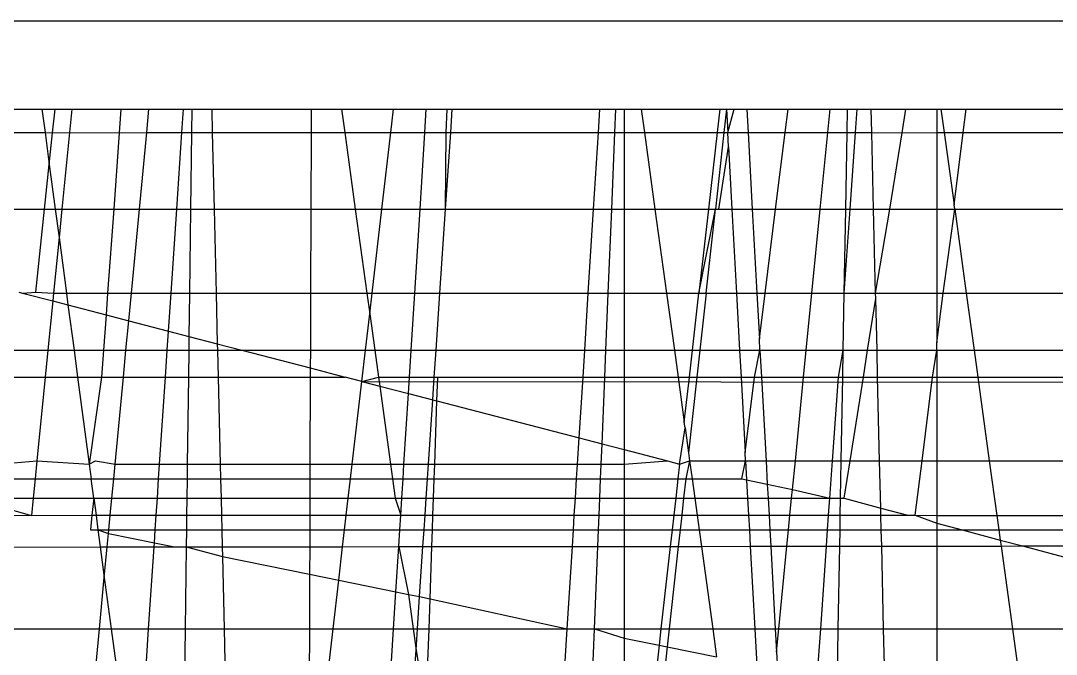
# Model space of a CAD drawing. Extents: x -24961 to 905641, y -154323 to 635957.
# Drawn here: x 396115.23 to 396122.95, y -143404.93 to -143400.2 of the extents above; entities that cross this region are included whole.
import ezdxf

# ---------------------------------------------------------------- set-up
doc = ezdxf.new("R2010")
doc.units = 0
doc.header["$LTSCALE"] = 1000
doc.header["$MEASUREMENT"] = 0

msp = doc.modelspace()

# ---------------------------------------------------------------- linework, layer by layer
for p, q in [((396105.1513, -143400.1998), (396129.5045, -143400.1998)), ((396115.1678, -143400.8593), (396115.3839, -143400.8593)), ((396115.3839, -143400.8593), (396115.4821, -143400.8593)), ((396115.3839, -143400.8593), (396115.4071, -143401.0332)), ((396115.4635, -143401.0371), (396115.4821, -143400.8593)), ((396115.4821, -143400.8593), (396115.6067, -143400.8593)), ((396115.6067, -143400.8593), (396115.5894, -143401.0332)), ((396115.6067, -143400.8593), (396115.9729, -143400.8593)), ((396115.9729, -143400.8593), (396115.9601, -143401.037)), ((396115.9729, -143400.8593), (396116.1826, -143400.8593)), ((396116.166, -143401.0332), (396116.1826, -143400.8593)), ((396116.1826, -143400.8593), (396116.4393, -143400.8593)), ((396116.4276, -143401.0332), (396116.4393, -143400.8593)), ((396116.4393, -143400.8593), (396116.5023, -143400.8593)), ((396116.5023, -143400.8593), (396116.5001, -143401.0332)), ((396116.5023, -143400.8593), (396116.6508, -143400.8593)), ((396116.6508, -143400.8593), (396117.3923, -143400.8593)), ((396116.6508, -143400.8593), (396116.6549, -143401.0332)), ((396117.3923, -143400.8593), (396117.3917, -143401.0332)), ((396117.3923, -143400.8593), (396117.619, -143400.8593)), ((396117.619, -143400.8593), (396118.0067, -143400.8593)), ((396117.619, -143400.8593), (396117.6429, -143401.0332)), ((396117.9865, -143401.0332), (396118.0067, -143400.8593)), ((396118.0067, -143400.8593), (396118.2511, -143400.8593)), ((396118.2401, -143401.0332), (396118.2511, -143400.8593)), ((396118.2511, -143400.8593), (396118.4057, -143400.8593)), ((396118.3996, -143401.0332), (396118.4057, -143400.8593)), ((396118.4057, -143400.8593), (396118.4447, -143400.8593)), ((396118.4331, -143401.0332), (396118.4447, -143400.8593)), ((396118.4447, -143400.8593), (396119.5459, -143400.8593)), ((396119.535, -143401.0332), (396119.5459, -143400.8593)), ((396119.5459, -143400.8593), (396119.6646, -143400.8593)), ((396119.6575, -143401.0332), (396119.6646, -143400.8593)), ((396119.6646, -143400.8593), (396119.7256, -143400.8593)), ((396119.7256, -143400.8593), (396119.8541, -143400.8593)), ((396119.7256, -143400.8593), (396119.7256, -143401.0332)), ((396119.8541, -143400.8593), (396120.4393, -143400.8593)), ((396119.8541, -143400.8593), (396119.878, -143401.0332)), ((396120.4393, -143400.8593), (396120.4197, -143401.0332)), ((396120.4393, -143400.8593), (396120.4893, -143400.8593)), ((396120.4893, -143400.8593), (396120.4702, -143401.0332)), ((396120.4893, -143400.8593), (396120.5481, -143400.8593)), ((396120.4893, -143400.8593), (396120.4988, -143401.0332)), ((396120.4988, -143401.0332), (396120.5481, -143400.8593)), ((396120.5481, -143400.8593), (396120.6417, -143400.8593)), ((396120.6417, -143400.8593), (396120.9493, -143400.8593)), ((396120.6417, -143400.8593), (396120.6512, -143401.0332)), ((396120.9275, -143401.0332), (396120.9493, -143400.8593)), ((396120.9493, -143400.8593), (396121.2635, -143400.8593)), ((396121.2462, -143401.0332), (396121.2635, -143400.8593)), ((396121.2635, -143400.8593), (396121.3925, -143400.8593)), ((396121.3894, -143401.0332), (396121.3925, -143400.8593)), ((396121.3925, -143400.8593), (396121.4645, -143400.8593)), ((396121.4523, -143401.0332), (396121.4645, -143400.8593)), ((396121.4645, -143400.8593), (396121.57, -143400.8593)), ((396121.57, -143400.8593), (396121.8278, -143400.8593)), ((396121.5741, -143401.0332), (396121.57, -143400.8593)), ((396121.7998, -143401.0357), (396121.8278, -143400.8593)), ((396121.8278, -143400.8593), (396122.0589, -143400.8593)), ((396122.0589, -143400.8593), (396122.0892, -143400.8593)), ((396122.0589, -143400.8593), (396122.0589, -143401.0332)), ((396122.0892, -143400.8593), (396122.2768, -143400.8593)), ((396122.0892, -143400.8593), (396122.1131, -143401.0332)), ((396122.255, -143401.0332), (396122.2768, -143400.8593)), ((396122.2768, -143400.8593), (396123.382, -143400.8593)), ((396115.1568, -143401.0332), (396115.4071, -143401.0332)), ((396115.4071, -143401.0332), (396115.4389, -143401.2717)), ((396115.4071, -143401.0332), (396115.4635, -143401.0371)), ((396115.4389, -143401.2717), (396115.4635, -143401.0371)), ((396115.4635, -143401.0371), (396115.5894, -143401.0332)), ((396115.5894, -143401.0332), (396115.5326, -143401.6058)), ((396115.5894, -143401.0332), (396115.9601, -143401.037)), ((396115.9601, -143401.037), (396115.9193, -143401.6058)), ((396115.9601, -143401.037), (396116.166, -143401.0332)), ((396116.1114, -143401.6058), (396116.166, -143401.0332)), ((396116.166, -143401.0332), (396116.4276, -143401.0332)), ((396116.3893, -143401.6058), (396116.4276, -143401.0332)), ((396116.4276, -143401.0332), (396116.5001, -143401.0332)), ((396116.5001, -143401.0332), (396116.4928, -143401.6058)), ((396116.5001, -143401.0332), (396116.6549, -143401.0332)), ((396116.6549, -143401.0332), (396116.6685, -143401.6058)), ((396116.6549, -143401.0332), (396117.3917, -143401.0332)), ((396117.3917, -143401.0332), (396117.3898, -143401.6058)), ((396117.3917, -143401.0332), (396117.6429, -143401.0332)), ((396117.6429, -143401.0332), (396117.7217, -143401.6058)), ((396117.6429, -143401.0332), (396117.9865, -143401.0332)), ((396117.9199, -143401.6058), (396117.9865, -143401.0332)), ((396117.9865, -143401.0332), (396118.2401, -143401.0332)), ((396118.2041, -143401.6058), (396118.2401, -143401.0332)), ((396118.2401, -143401.0332), (396118.3996, -143401.0332)), ((396118.3948, -143401.6058), (396118.4331, -143401.0332)), ((396118.3948, -143401.6058), (396118.3996, -143401.0332)), ((396118.3996, -143401.0332), (396118.4331, -143401.0332)), ((396118.4331, -143401.0332), (396119.535, -143401.0332)), ((396119.4989, -143401.6058), (396119.535, -143401.0332)), ((396119.535, -143401.0332), (396119.6575, -143401.0332)), ((396119.634, -143401.6058), (396119.6575, -143401.0332)), ((396119.6575, -143401.0332), (396119.7256, -143401.0332)), ((396119.7256, -143401.0332), (396119.7256, -143401.6058)), ((396119.7256, -143401.0332), (396119.878, -143401.0332)), ((396119.878, -143401.0332), (396120.4197, -143401.0332)), ((396119.878, -143401.0332), (396119.9568, -143401.6058)), ((396120.4197, -143401.0332), (396120.355, -143401.6058)), ((396120.4702, -143401.0332), (396120.4072, -143401.6058)), ((396120.4197, -143401.0332), (396120.4702, -143401.0332)), ((396120.4702, -143401.0332), (396120.4988, -143401.0332)), ((396120.5047, -143401.141), (396120.4988, -143401.0332)), ((396120.4988, -143401.0332), (396120.6512, -143401.0332)), ((396120.6512, -143401.0332), (396120.6825, -143401.6058)), ((396120.6512, -143401.0332), (396120.9275, -143401.0332)), ((396120.856, -143401.6058), (396120.9275, -143401.0332)), ((396120.9275, -143401.0332), (396121.2462, -143401.0332)), ((396121.1896, -143401.6058), (396121.2462, -143401.0332)), ((396121.2462, -143401.0332), (396121.3894, -143401.0332)), ((396121.3793, -143401.6058), (396121.3894, -143401.0332)), ((396121.3894, -143401.0332), (396121.4523, -143401.0332)), ((396121.4121, -143401.6058), (396121.4523, -143401.0332)), ((396121.4523, -143401.0332), (396121.5741, -143401.0332)), ((396121.5877, -143401.6058), (396121.5741, -143401.0332)), ((396121.5741, -143401.0332), (396121.7998, -143401.0357)), ((396121.7094, -143401.6058), (396121.7998, -143401.0357)), ((396121.7998, -143401.0357), (396122.0589, -143401.0332)), ((396122.0589, -143401.0332), (396122.0589, -143401.6058)), ((396122.0589, -143401.0332), (396122.1131, -143401.0332)), ((396122.1131, -143401.0332), (396122.255, -143401.0332)), ((396122.1131, -143401.0332), (396122.1875, -143401.5739)), ((396122.1875, -143401.5739), (396122.255, -143401.0332)), ((396122.255, -143401.0332), (396123.3676, -143401.0353)), ((396120.4329, -143401.6058), (396120.5047, -143401.141)), ((396120.5047, -143401.141), (396120.53, -143401.6058)), ((396115.4038, -143401.6058), (396115.4389, -143401.2717)), ((396115.4389, -143401.2717), (396115.4834, -143401.6058)), ((396115.1206, -143401.6058), (396115.4038, -143401.6058)), ((396115.3389, -143402.2249), (396115.4038, -143401.6058)), ((396115.4038, -143401.6058), (396115.4834, -143401.6058)), ((396115.4834, -143401.6058), (396115.5116, -143401.8176)), ((396115.4834, -143401.6058), (396115.5326, -143401.6058)), ((396115.5326, -143401.6058), (396115.5116, -143401.8176)), ((396115.5326, -143401.6058), (396115.9193, -143401.6058)), ((396115.9193, -143401.6058), (396115.8743, -143402.2322)), ((396115.9193, -143401.6058), (396116.1114, -143401.6058)), ((396116.0517, -143402.2322), (396116.1114, -143401.6058)), ((396116.1114, -143401.6058), (396116.3893, -143401.6058)), ((396116.3474, -143402.2322), (396116.3893, -143401.6058)), ((396116.3893, -143401.6058), (396116.4928, -143401.6058)), ((396116.4928, -143401.6058), (396116.4848, -143402.2322)), ((396116.4928, -143401.6058), (396116.6685, -143401.6058)), ((396116.6685, -143401.6058), (396116.6834, -143402.2322)), ((396116.6685, -143401.6058), (396117.3898, -143401.6058)), ((396117.3898, -143401.6058), (396117.3877, -143402.2322)), ((396117.3898, -143401.6058), (396117.7217, -143401.6058)), ((396117.7217, -143401.6058), (396117.8079, -143402.2322)), ((396117.7217, -143401.6058), (396117.9199, -143401.6058)), ((396117.8471, -143402.2322), (396117.9199, -143401.6058)), ((396117.9199, -143401.6058), (396118.2041, -143401.6058)), ((396118.1646, -143402.2322), (396118.2041, -143401.6058)), ((396118.2041, -143401.6058), (396118.3948, -143401.6058)), ((396118.3529, -143402.2322), (396118.3948, -143401.6058)), ((396118.3948, -143401.6058), (396119.4989, -143401.6058)), ((396119.4594, -143402.2322), (396119.4989, -143401.6058)), ((396119.4989, -143401.6058), (396119.634, -143401.6058)), ((396119.6083, -143402.2322), (396119.634, -143401.6058)), ((396119.634, -143401.6058), (396119.7256, -143401.6058)), ((396119.7256, -143401.6058), (396119.7256, -143402.2322)), ((396119.7256, -143401.6058), (396119.9568, -143401.6058)), ((396119.9568, -143401.6058), (396120.043, -143402.2322)), ((396119.9568, -143401.6058), (396120.355, -143401.6058)), ((396120.2842, -143402.2322), (396120.4072, -143401.6058)), ((396120.355, -143401.6058), (396120.2842, -143402.2322)), ((396120.3383, -143402.2322), (396120.4072, -143401.6058)), ((396120.355, -143401.6058), (396120.4072, -143401.6058)), ((396120.4072, -143401.6058), (396120.4329, -143401.6058)), ((396120.4329, -143401.6058), (396120.53, -143401.6058)), ((396120.53, -143401.6058), (396120.5642, -143402.2322)), ((396120.53, -143401.6058), (396120.6825, -143401.6058)), ((396120.6825, -143401.6058), (396120.7167, -143402.2322)), ((396120.6825, -143401.6058), (396120.856, -143401.6058)), ((396120.7777, -143402.2322), (396120.856, -143401.6058)), ((396120.856, -143401.6058), (396121.1896, -143401.6058)), ((396121.1275, -143402.2322), (396121.1896, -143401.6058)), ((396121.1896, -143401.6058), (396121.3793, -143401.6058)), ((396121.3682, -143402.2327), (396121.4121, -143401.6058)), ((396121.3682, -143402.2327), (396121.3793, -143401.6058)), ((396121.3793, -143401.6058), (396121.4121, -143401.6058)), ((396121.4121, -143401.6058), (396121.5877, -143401.6058)), ((396121.6026, -143402.2322), (396121.5877, -143401.6058)), ((396121.5877, -143401.6058), (396121.7094, -143401.6058)), ((396121.6026, -143402.2322), (396121.7094, -143401.6058)), ((396121.7094, -143401.6058), (396122.0589, -143401.6058)), ((396122.0589, -143401.6058), (396122.0589, -143402.2322)), ((396122.0589, -143401.6058), (396122.1919, -143401.6058)), ((396122.1052, -143402.2322), (396122.1919, -143401.6058)), ((396122.1919, -143401.6058), (396122.1875, -143401.5739)), ((396122.1919, -143401.6058), (396122.278, -143402.2322)), ((396122.1919, -143401.6058), (396123.3208, -143401.6058)), ((396115.5116, -143401.8176), (396115.4705, -143402.2322)), ((396115.5116, -143401.8176), (396115.5669, -143402.2322)), ((396115.2119, -143402.2249), (396115.2399, -143402.2322)), ((396115.2399, -143402.2322), (396115.3389, -143402.2249)), ((396115.2399, -143402.2322), (396115.4647, -143402.2907)), ((396115.3389, -143402.2249), (396115.4705, -143402.2322)), ((396115.4705, -143402.2322), (396115.4647, -143402.2907)), ((396115.4705, -143402.2322), (396115.5669, -143402.2322)), ((396115.5669, -143402.2322), (396115.5786, -143402.3204)), ((396115.5669, -143402.2322), (396115.8743, -143402.2322)), ((396115.8743, -143402.2322), (396115.8626, -143402.3944)), ((396115.8743, -143402.2322), (396116.0517, -143402.2322)), ((396116.0321, -143402.4385), (396116.0517, -143402.2322)), ((396116.0517, -143402.2322), (396116.3474, -143402.2322)), ((396116.3285, -143402.5157), (396116.3474, -143402.2322)), ((396116.3474, -143402.2322), (396116.4848, -143402.2322)), ((396116.4848, -143402.2322), (396116.4807, -143402.5553)), ((396116.4848, -143402.2322), (396116.6834, -143402.2322)), ((396116.6834, -143402.2322), (396116.6924, -143402.6104)), ((396116.6834, -143402.2322), (396117.3877, -143402.2322)), ((396117.3877, -143402.2322), (396117.3862, -143402.6577)), ((396117.3877, -143402.2322), (396117.8079, -143402.2322)), ((396117.8079, -143402.2322), (396117.8291, -143402.3867)), ((396117.8079, -143402.2322), (396117.8471, -143402.2322)), ((396117.8291, -143402.3867), (396117.8471, -143402.2322)), ((396117.8471, -143402.2322), (396118.1646, -143402.2322)), ((396118.1378, -143402.6577), (396118.1646, -143402.2322)), ((396118.1646, -143402.2322), (396118.3529, -143402.2322)), ((396118.3244, -143402.6577), (396118.3529, -143402.2322)), ((396118.3529, -143402.2322), (396119.4594, -143402.2322)), ((396119.4327, -143402.6577), (396119.4594, -143402.2322)), ((396119.4594, -143402.2322), (396119.6083, -143402.2322)), ((396119.5908, -143402.6577), (396119.6083, -143402.2322)), ((396119.6083, -143402.2322), (396119.7256, -143402.2322)), ((396119.7256, -143402.2322), (396119.7256, -143402.6577)), ((396119.7256, -143402.2322), (396120.043, -143402.2322)), ((396120.043, -143402.2322), (396120.1015, -143402.6577)), ((396120.043, -143402.2322), (396120.2842, -143402.2322)), ((396120.2361, -143402.6577), (396120.2842, -143402.2322)), ((396120.2842, -143402.2322), (396120.3383, -143402.2322)), ((396120.3383, -143402.2322), (396120.2915, -143402.6577)), ((396120.3383, -143402.2322), (396120.5642, -143402.2322)), ((396120.5642, -143402.2322), (396120.5874, -143402.6577)), ((396120.5642, -143402.2322), (396120.7167, -143402.2322)), ((396120.7167, -143402.2322), (396120.7352, -143402.5724)), ((396120.7167, -143402.2322), (396120.7777, -143402.2322)), ((396120.7352, -143402.5724), (396120.7777, -143402.2322)), ((396120.7777, -143402.2322), (396121.1275, -143402.2322)), ((396121.0854, -143402.6577), (396121.1275, -143402.2322)), ((396121.1275, -143402.2322), (396121.3682, -143402.2327)), ((396121.3607, -143402.6577), (396121.3682, -143402.2327)), ((396121.3682, -143402.2327), (396121.6026, -143402.2322)), ((396121.6036, -143402.2737), (396121.6026, -143402.2322)), ((396121.6026, -143402.2322), (396122.0589, -143402.2322)), ((396122.0589, -143402.6034), (396122.1052, -143402.2322)), ((396122.0589, -143402.2322), (396122.0589, -143402.6034)), ((396122.0589, -143402.2322), (396122.1052, -143402.2322)), ((396122.1052, -143402.2322), (396122.278, -143402.2322)), ((396122.278, -143402.2322), (396122.3366, -143402.6577)), ((396122.278, -143402.2322), (396123.2694, -143402.2322)), ((396115.4647, -143402.2907), (396115.4283, -143402.6577)), ((396115.4647, -143402.2907), (396115.5786, -143402.3204)), ((396115.5786, -143402.3204), (396115.6236, -143402.6577)), ((396115.5786, -143402.3204), (396115.8626, -143402.3944)), ((396121.5427, -143402.6577), (396121.6036, -143402.2737)), ((396121.6127, -143402.6577), (396121.6036, -143402.2737)), ((396115.8626, -143402.3944), (396115.8437, -143402.6577)), ((396115.8626, -143402.3944), (396116.0321, -143402.4385)), ((396117.7976, -143402.6577), (396117.8291, -143402.3867)), ((396117.8291, -143402.3867), (396117.8664, -143402.6577)), ((396116.0112, -143402.6577), (396116.0321, -143402.4385)), ((396116.0321, -143402.4385), (396116.3285, -143402.5157)), ((396116.3189, -143402.6577), (396116.3285, -143402.5157)), ((396116.3285, -143402.5157), (396116.4807, -143402.5553)), ((396116.4807, -143402.5553), (396116.4794, -143402.6577)), ((396116.4807, -143402.5553), (396116.6924, -143402.6104)), ((396116.6924, -143402.6104), (396116.6935, -143402.6577)), ((396116.6924, -143402.6104), (396116.874, -143402.6577)), ((396120.7399, -143402.6577), (396120.7352, -143402.5724)), ((396122.0589, -143402.6577), (396122.0589, -143402.6034)), ((396115.0542, -143402.6577), (396115.4283, -143402.6577)), ((396115.4283, -143402.6577), (396115.4083, -143402.8586)), ((396115.4283, -143402.6577), (396115.6236, -143402.6577)), ((396115.6236, -143402.6577), (396115.6503, -143402.8586)), ((396115.6236, -143402.6577), (396115.8437, -143402.6577)), ((396115.8437, -143402.6577), (396115.8293, -143402.8586)), ((396115.8437, -143402.6577), (396116.0112, -143402.6577)), ((396115.992, -143402.8586), (396116.0112, -143402.6577)), ((396116.0112, -143402.6577), (396116.3189, -143402.6577)), ((396116.3055, -143402.8586), (396116.3189, -143402.6577)), ((396116.3189, -143402.6577), (396116.4794, -143402.6577)), ((396116.4794, -143402.6577), (396116.4768, -143402.8586)), ((396116.4794, -143402.6577), (396116.6935, -143402.6577)), ((396116.6935, -143402.6577), (396116.6983, -143402.8586)), ((396116.6935, -143402.6577), (396116.874, -143402.6577)), ((396116.874, -143402.6577), (396117.3862, -143402.6577)), ((396116.874, -143402.6577), (396117.3858, -143402.791)), ((396117.3862, -143402.6577), (396117.3858, -143402.791)), ((396117.3862, -143402.6577), (396117.7976, -143402.6577)), ((396117.7705, -143402.8912), (396117.7976, -143402.6577)), ((396117.7976, -143402.6577), (396117.8664, -143402.6577)), ((396117.8664, -143402.6577), (396117.894, -143402.8586)), ((396117.8664, -143402.6577), (396118.1378, -143402.6577)), ((396118.1252, -143402.8586), (396118.1378, -143402.6577)), ((396118.1378, -143402.6577), (396118.3244, -143402.6577)), ((396118.3109, -143402.8586), (396118.3244, -143402.6577)), ((396118.3244, -143402.6577), (396119.4327, -143402.6577)), ((396119.42, -143402.8586), (396119.4327, -143402.6577)), ((396119.4327, -143402.6577), (396119.5908, -143402.6577)), ((396119.5826, -143402.8586), (396119.5908, -143402.6577)), ((396119.5908, -143402.6577), (396119.7256, -143402.6577)), ((396119.7256, -143402.6577), (396120.1015, -143402.6577)), ((396119.7256, -143402.6577), (396119.7256, -143402.8586)), ((396120.1015, -143402.6577), (396120.2361, -143402.6577)), ((396120.1015, -143402.6577), (396120.1291, -143402.8586)), ((396120.2134, -143402.8586), (396120.2361, -143402.6577)), ((396120.2361, -143402.6577), (396120.2915, -143402.6577)), ((396120.2915, -143402.6577), (396120.2694, -143402.8586)), ((396120.2915, -143402.6577), (396120.5874, -143402.6577)), ((396120.5874, -143402.6577), (396120.7399, -143402.6577)), ((396120.5874, -143402.6577), (396120.5984, -143402.8586)), ((396120.6995, -143402.8586), (396120.7399, -143402.6577)), ((396120.7399, -143402.6577), (396120.7509, -143402.8586)), ((396120.7399, -143402.6577), (396121.0854, -143402.6577)), ((396121.0655, -143402.8586), (396121.0854, -143402.6577)), ((396121.0854, -143402.6577), (396121.3607, -143402.6577)), ((396121.3243, -143402.8586), (396121.3607, -143402.6577)), ((396121.3571, -143402.8586), (396121.3607, -143402.6577)), ((396121.3607, -143402.6577), (396121.5427, -143402.6577)), ((396121.5109, -143402.8586), (396121.5427, -143402.6577)), ((396121.5427, -143402.6577), (396121.6127, -143402.6577)), ((396121.6175, -143402.8586), (396121.6127, -143402.6577)), ((396121.6127, -143402.6577), (396122.0589, -143402.6577)), ((396122.027, -143402.8586), (396122.0589, -143402.6577)), ((396122.0589, -143402.6577), (396122.0589, -143402.8586)), ((396122.0589, -143402.6577), (396122.3366, -143402.6577)), ((396122.3366, -143402.6577), (396122.3642, -143402.8586)), ((396122.3366, -143402.6577), (396123.2345, -143402.6577)), ((396115.0416, -143402.8586), (396115.4083, -143402.8586)), ((396115.4083, -143402.8586), (396115.3462, -143403.485)), ((396115.4083, -143402.8586), (396115.6503, -143402.8586)), ((396115.6503, -143402.8586), (396115.7369, -143403.508)), ((396115.6503, -143402.8586), (396115.8293, -143402.8586)), ((396115.8293, -143402.8586), (396115.7369, -143403.508)), ((396115.8293, -143402.8586), (396115.992, -143402.8586)), ((396115.9301, -143403.508), (396115.992, -143402.8586)), ((396115.992, -143402.8586), (396116.3055, -143402.8586)), ((396116.2621, -143403.508), (396116.3055, -143402.8586)), ((396116.3055, -143402.8586), (396116.4768, -143402.8586)), ((396116.4768, -143402.8586), (396116.4686, -143403.508)), ((396116.4768, -143402.8586), (396116.6983, -143402.8586)), ((396116.6983, -143402.8586), (396116.7137, -143403.508)), ((396116.6983, -143402.8586), (396117.3856, -143402.8586)), ((396117.3856, -143402.8586), (396117.3834, -143403.508)), ((396117.3858, -143402.791), (396117.3856, -143402.8586)), ((396117.3856, -143402.8586), (396117.6455, -143402.8586)), ((396117.3858, -143402.791), (396117.6455, -143402.8586)), ((396117.7705, -143402.8912), (396117.6455, -143402.8586)), ((396117.7705, -143402.8912), (396117.894, -143402.8586)), ((396117.894, -143402.8586), (396117.9033, -143402.9257)), ((396117.894, -143402.8586), (396118.1252, -143402.8586)), ((396118.1174, -143402.9815), (396118.1252, -143402.8586)), ((396118.1252, -143402.8586), (396118.3109, -143402.8586)), ((396118.2996, -143403.0289), (396118.3109, -143402.8586)), ((396118.3109, -143402.8586), (396118.3363, -143402.8586)), ((396118.3302, -143403.0369), (396118.3363, -143402.8586)), ((396118.3363, -143402.8586), (396119.42, -143402.8586)), ((396119.3914, -143403.3132), (396119.42, -143402.8586)), ((396119.42, -143402.8586), (396119.5826, -143402.8586)), ((396119.5621, -143403.3577), (396119.5826, -143402.8586)), ((396119.5826, -143402.8586), (396119.7256, -143402.8586)), ((396119.7256, -143402.8586), (396119.7256, -143403.4002)), ((396119.7256, -143402.8586), (396120.1291, -143402.8586)), ((396120.1291, -143402.8586), (396120.1754, -143403.1949)), ((396120.1291, -143402.8586), (396120.2134, -143402.8586)), ((396120.1754, -143403.1949), (396120.2134, -143402.8586)), ((396120.2694, -143402.8586), (396120.2071, -143403.4251)), ((396120.2134, -143402.8586), (396120.2694, -143402.8586)), ((396120.2694, -143402.8586), (396120.5984, -143402.8586)), ((396120.5984, -143402.8586), (396120.6291, -143403.4216)), ((396120.5984, -143402.8586), (396120.6995, -143402.8586)), ((396120.6291, -143403.4216), (396120.6995, -143402.8586)), ((396120.6995, -143402.8586), (396120.7509, -143402.8586)), ((396120.7509, -143402.8586), (396120.7851, -143403.485)), ((396120.7509, -143402.8586), (396121.0655, -143402.8586)), ((396121.0035, -143403.485), (396121.0655, -143402.8586)), ((396121.0655, -143402.8586), (396121.3243, -143402.8586)), ((396121.2804, -143403.485), (396121.3243, -143402.8586)), ((396121.3243, -143402.8586), (396121.3571, -143402.8586)), ((396121.3461, -143403.485), (396121.3571, -143402.8586)), ((396121.3571, -143402.8586), (396121.5109, -143402.8586)), ((396121.4116, -143403.485), (396121.5109, -143402.8586)), ((396121.5109, -143402.8586), (396121.6175, -143402.8586)), ((396121.6324, -143403.485), (396121.6175, -143402.8586)), ((396121.6175, -143402.8586), (396122.027, -143402.8586)), ((396121.9487, -143403.485), (396122.027, -143402.8586)), ((396122.027, -143402.8586), (396122.0589, -143402.8586)), ((396122.0589, -143402.8586), (396122.0589, -143403.485)), ((396122.0589, -143402.8586), (396122.3642, -143402.8586)), ((396122.3642, -143402.8586), (396122.4504, -143403.485)), ((396122.3642, -143402.8586), (396123.2181, -143402.8586)), ((396117.6988, -143403.508), (396117.7705, -143402.8912)), ((396117.7705, -143402.8912), (396130.0907, -143402.9066)), ((396117.7705, -143402.8912), (396117.9033, -143402.9257)), ((396117.9033, -143402.9257), (396118.1174, -143402.9815)), ((396117.9033, -143402.9257), (396117.9834, -143403.508)), ((396118.0843, -143403.508), (396118.1174, -143402.9815)), ((396118.1174, -143402.9815), (396118.2996, -143403.0289)), ((396118.2675, -143403.508), (396118.2996, -143403.0289)), ((396118.2996, -143403.0289), (396118.3302, -143403.0369)), ((396118.3138, -143403.508), (396118.3302, -143403.0369)), ((396118.3302, -143403.0369), (396119.3914, -143403.3132)), ((396120.1393, -143403.508), (396120.1812, -143403.237)), ((396120.1812, -143403.237), (396120.1754, -143403.1949)), ((396120.1812, -143403.237), (396120.2071, -143403.4251)), ((396119.3791, -143403.508), (396119.3914, -143403.3132)), ((396119.3914, -143403.3132), (396119.5621, -143403.3577)), ((396119.556, -143403.508), (396119.5621, -143403.3577)), ((396119.5621, -143403.3577), (396119.7256, -143403.4002)), ((396119.7256, -143403.4002), (396120.051, -143403.485)), ((396119.7256, -143403.4002), (396119.7256, -143403.508)), ((396115.059, -143403.508), (396115.3462, -143403.485)), ((396115.3462, -143403.485), (396115.333, -143403.6176)), ((396115.3462, -143403.485), (396115.7369, -143403.508)), ((396115.7369, -143403.508), (396115.7843, -143403.485)), ((396115.7843, -143403.485), (396115.9301, -143403.508)), ((396119.7256, -143403.508), (396120.051, -143403.485)), ((396120.051, -143403.485), (396120.1393, -143403.508)), ((396120.1393, -143403.508), (396120.2153, -143403.485)), ((396120.2153, -143403.485), (396120.1859, -143403.6176)), ((396120.2071, -143403.4251), (396120.2153, -143403.485)), ((396120.2153, -143403.485), (396120.2335, -143403.6176)), ((396120.2153, -143403.485), (396120.6326, -143403.485)), ((396120.6047, -143403.6176), (396120.6326, -143403.485)), ((396120.6326, -143403.485), (396120.6291, -143403.4216)), ((396120.6326, -143403.485), (396120.6402, -143403.6251)), ((396120.6326, -143403.485), (396120.7851, -143403.485)), ((396120.7851, -143403.485), (396120.7945, -143403.6576)), ((396120.7851, -143403.485), (396121.0035, -143403.485)), ((396120.9825, -143403.6972), (396121.0035, -143403.485)), ((396121.0035, -143403.485), (396121.2804, -143403.485)), ((396121.2609, -143403.7634), (396121.2804, -143403.485)), ((396121.2804, -143403.485), (396121.3461, -143403.485)), ((396121.3411, -143403.7634), (396121.3461, -143403.485)), ((396121.3461, -143403.485), (396121.4116, -143403.485)), ((396121.3674, -143403.7634), (396121.4116, -143403.485)), ((396121.4116, -143403.485), (396121.6324, -143403.485)), ((396121.6407, -143403.836), (396121.6324, -143403.485)), ((396121.6324, -143403.485), (396121.9487, -143403.485)), ((396121.8981, -143403.8902), (396121.9487, -143403.485)), ((396121.9487, -143403.485), (396122.0589, -143403.485)), ((396122.0589, -143403.485), (396122.0589, -143403.8922)), ((396122.0589, -143403.485), (396122.4504, -143403.485)), ((396122.4504, -143403.485), (396122.5064, -143403.8922)), ((396122.4504, -143403.485), (396123.1667, -143403.485)), ((396115.7369, -143403.508), (396115.7515, -143403.6176)), ((396115.9197, -143403.6176), (396115.9301, -143403.508)), ((396115.9301, -143403.508), (396116.2621, -143403.508)), ((396116.2547, -143403.6176), (396116.2621, -143403.508)), ((396116.2621, -143403.508), (396116.4686, -143403.508)), ((396116.4686, -143403.508), (396116.4672, -143403.6176)), ((396116.4686, -143403.508), (396116.7137, -143403.508)), ((396116.7137, -143403.508), (396116.7163, -143403.6176)), ((396116.7137, -143403.508), (396117.3834, -143403.508)), ((396117.3834, -143403.508), (396117.383, -143403.6176)), ((396117.3834, -143403.508), (396117.6988, -143403.508)), ((396117.686, -143403.6176), (396117.6988, -143403.508)), ((396117.6988, -143403.508), (396117.9834, -143403.508)), ((396117.9834, -143403.508), (396117.9984, -143403.6176)), ((396117.9834, -143403.508), (396118.0843, -143403.508)), ((396118.0774, -143403.6176), (396118.0843, -143403.508)), ((396118.0843, -143403.508), (396118.2675, -143403.508)), ((396118.2602, -143403.6176), (396118.2675, -143403.508)), ((396118.2675, -143403.508), (396118.3138, -143403.508)), ((396118.31, -143403.6176), (396118.3138, -143403.508)), ((396118.3138, -143403.508), (396119.3791, -143403.508)), ((396119.3722, -143403.6176), (396119.3791, -143403.508)), ((396119.3791, -143403.508), (396119.556, -143403.508)), ((396119.5515, -143403.6176), (396119.556, -143403.508)), ((396119.556, -143403.508), (396119.7256, -143403.508)), ((396119.7256, -143403.508), (396119.7256, -143403.6176)), ((396120.1393, -143403.508), (396120.1276, -143403.6176)), ((396115.059, -143403.6176), (396115.333, -143403.6176)), ((396115.333, -143403.6176), (396115.3186, -143403.7634)), ((396115.333, -143403.6176), (396115.7515, -143403.6176)), ((396115.7515, -143403.6176), (396115.9197, -143403.6176)), ((396115.7709, -143403.7634), (396115.7515, -143403.6176)), ((396115.9058, -143403.7634), (396115.9197, -143403.6176)), ((396115.9197, -143403.6176), (396116.2547, -143403.6176)), ((396116.245, -143403.7634), (396116.2547, -143403.6176)), ((396116.2547, -143403.6176), (396116.4672, -143403.6176)), ((396116.4672, -143403.6176), (396116.4653, -143403.7634)), ((396116.4672, -143403.6176), (396116.7163, -143403.6176)), ((396116.7163, -143403.6176), (396116.7198, -143403.7634)), ((396116.7163, -143403.6176), (396117.383, -143403.6176)), ((396117.383, -143403.6176), (396117.3825, -143403.7634)), ((396117.383, -143403.6176), (396117.686, -143403.6176)), ((396117.6691, -143403.7634), (396117.686, -143403.6176)), ((396117.686, -143403.6176), (396117.9984, -143403.6176)), ((396117.9984, -143403.6176), (396118.0185, -143403.7634)), ((396117.9984, -143403.6176), (396118.0774, -143403.6176)), ((396118.0682, -143403.7634), (396118.0774, -143403.6176)), ((396118.0774, -143403.6176), (396118.2602, -143403.6176)), ((396118.2504, -143403.7634), (396118.2602, -143403.6176)), ((396118.2602, -143403.6176), (396118.31, -143403.6176)), ((396118.305, -143403.7634), (396118.31, -143403.6176)), ((396118.31, -143403.6176), (396119.3722, -143403.6176)), ((396119.363, -143403.7634), (396119.3722, -143403.6176)), ((396119.3722, -143403.6176), (396119.5515, -143403.6176)), ((396119.5455, -143403.7634), (396119.5515, -143403.6176)), ((396119.5515, -143403.6176), (396119.7256, -143403.6176)), ((396119.7256, -143403.6176), (396119.7256, -143403.7634)), ((396119.7256, -143403.6176), (396120.1276, -143403.6176)), ((396120.1276, -143403.6176), (396120.1112, -143403.7634)), ((396120.1276, -143403.6176), (396120.1859, -143403.6176)), ((396120.1859, -143403.6176), (396120.1698, -143403.7634)), ((396120.1859, -143403.6176), (396120.2335, -143403.6176)), ((396120.2335, -143403.6176), (396120.2536, -143403.7634)), ((396120.2335, -143403.6176), (396120.6047, -143403.6176)), ((396120.6047, -143403.6176), (396120.6402, -143403.6251)), ((396120.6402, -143403.6251), (396120.7945, -143403.6576)), ((396120.6402, -143403.6251), (396120.6478, -143403.7634)), ((396120.7945, -143403.6576), (396120.9825, -143403.6972)), ((396120.7945, -143403.6576), (396120.8002, -143403.7634)), ((396120.976, -143403.7634), (396120.9825, -143403.6972)), ((396120.9825, -143403.6972), (396121.2609, -143403.7634)), ((396115.059, -143403.7634), (396115.3186, -143403.7634)), ((396115.3186, -143403.7634), (396115.3058, -143403.8922)), ((396115.3186, -143403.7634), (396115.7709, -143403.7634)), ((396115.7709, -143403.7634), (396115.7552, -143403.8902)), ((396115.7709, -143403.7634), (396115.7878, -143403.8902)), ((396115.7709, -143403.7634), (396115.9058, -143403.7634)), ((396115.8937, -143403.8902), (396115.9058, -143403.7634)), ((396115.9058, -143403.7634), (396116.245, -143403.7634)), ((396116.2365, -143403.8902), (396116.245, -143403.7634)), ((396116.245, -143403.7634), (396116.4653, -143403.7634)), ((396116.4653, -143403.7634), (396116.4637, -143403.8902)), ((396116.4653, -143403.7634), (396116.7198, -143403.7634)), ((396116.7198, -143403.7634), (396116.7228, -143403.8902)), ((396116.7198, -143403.7634), (396117.3825, -143403.7634)), ((396117.3825, -143403.7634), (396117.3821, -143403.8902)), ((396117.3825, -143403.7634), (396117.6691, -143403.7634)), ((396117.6543, -143403.8902), (396117.6691, -143403.7634)), ((396117.6691, -143403.7634), (396118.0185, -143403.7634)), ((396118.0185, -143403.7634), (396118.0602, -143403.8902)), ((396118.0185, -143403.7634), (396118.0682, -143403.7634)), ((396118.0602, -143403.8902), (396118.0682, -143403.7634)), ((396118.0682, -143403.7634), (396118.2504, -143403.7634)), ((396118.2419, -143403.8902), (396118.2504, -143403.7634)), ((396118.2504, -143403.7634), (396118.305, -143403.7634)), ((396118.3006, -143403.8902), (396118.305, -143403.7634)), ((396118.305, -143403.7634), (396119.363, -143403.7634)), ((396119.355, -143403.8902), (396119.363, -143403.7634)), ((396119.363, -143403.7634), (396119.5455, -143403.7634)), ((396119.5403, -143403.8902), (396119.5455, -143403.7634)), ((396119.5455, -143403.7634), (396119.7256, -143403.7634)), ((396119.7256, -143403.7634), (396119.7256, -143403.8902)), ((396119.7256, -143403.7634), (396120.1112, -143403.7634)), ((396120.1112, -143403.7634), (396120.0968, -143403.8902)), ((396120.1112, -143403.7634), (396120.1698, -143403.7634)), ((396120.1698, -143403.7634), (396120.1559, -143403.8902)), ((396120.1698, -143403.7634), (396120.2536, -143403.7634)), ((396120.2536, -143403.7634), (396120.271, -143403.8902)), ((396120.2536, -143403.7634), (396120.6478, -143403.7634)), ((396120.6478, -143403.7634), (396120.6547, -143403.8902)), ((396120.6478, -143403.7634), (396120.8002, -143403.7634)), ((396120.8002, -143403.7634), (396120.8072, -143403.8902)), ((396120.8002, -143403.7634), (396120.976, -143403.7634)), ((396120.9634, -143403.8902), (396120.976, -143403.7634)), ((396120.976, -143403.7634), (396121.2609, -143403.7634)), ((396121.252, -143403.8902), (396121.2609, -143403.7634)), ((396121.2609, -143403.7634), (396121.3411, -143403.7634)), ((396121.3389, -143403.8902), (396121.3411, -143403.7634)), ((396121.3411, -143403.7634), (396121.3674, -143403.7634)), ((396121.3674, -143403.7634), (396121.6407, -143403.836)), ((396115.059, -143403.8229), (396115.3058, -143403.8922)), ((396121.6407, -143403.836), (396121.8417, -143403.8902)), ((396121.642, -143403.8902), (396121.6407, -143403.836)), ((396115.059, -143403.8902), (396115.3058, -143403.8922)), ((396115.3058, -143403.8922), (396115.7552, -143403.8902)), ((396115.7552, -143403.8902), (396115.7474, -143403.9989)), ((396115.7552, -143403.8902), (396115.7878, -143403.8902)), ((396115.7878, -143403.8902), (396115.8023, -143403.9989)), ((396115.7878, -143403.8902), (396115.8937, -143403.8902)), ((396115.8833, -143403.9989), (396115.8937, -143403.8902)), ((396115.8937, -143403.8902), (396116.2365, -143403.8902)), ((396116.2292, -143403.9989), (396116.2365, -143403.8902)), ((396116.2365, -143403.8902), (396116.4637, -143403.8902)), ((396116.4637, -143403.8902), (396116.4623, -143403.9989)), ((396116.4637, -143403.8902), (396116.7228, -143403.8902)), ((396116.7228, -143403.8902), (396116.7254, -143403.9989)), ((396116.7228, -143403.8902), (396117.3821, -143403.8902)), ((396117.3821, -143403.8902), (396117.3818, -143403.9989)), ((396117.3821, -143403.8902), (396117.6543, -143403.8902)), ((396117.6417, -143403.9989), (396117.6543, -143403.8902)), ((396117.6543, -143403.8902), (396118.0602, -143403.8902)), ((396118.0534, -143403.9989), (396118.0602, -143403.8902)), ((396118.0602, -143403.8902), (396118.2419, -143403.8902)), ((396118.2347, -143403.9989), (396118.2419, -143403.8902)), ((396118.2419, -143403.8902), (396118.3006, -143403.8902)), ((396118.2968, -143403.9989), (396118.3006, -143403.8902)), ((396118.3006, -143403.8902), (396119.355, -143403.8902)), ((396119.3482, -143403.9989), (396119.355, -143403.8902)), ((396119.355, -143403.8902), (396119.5403, -143403.8902)), ((396119.5358, -143403.9989), (396119.5403, -143403.8902)), ((396119.5403, -143403.8902), (396119.7256, -143403.8902)), ((396119.7256, -143403.8902), (396119.7256, -143403.9989)), ((396119.7256, -143403.8902), (396120.0968, -143403.8902)), ((396120.0968, -143403.8902), (396120.0845, -143403.9989)), ((396120.0968, -143403.8902), (396120.1559, -143403.8902)), ((396120.1559, -143403.8902), (396120.1439, -143403.9989)), ((396120.1559, -143403.8902), (396120.271, -143403.8902)), ((396120.271, -143403.8902), (396120.6547, -143403.8902)), ((396120.271, -143403.8902), (396120.286, -143403.9989)), ((396120.6547, -143403.8902), (396120.8072, -143403.8902)), ((396120.6547, -143403.8902), (396120.6606, -143403.9989)), ((396120.8072, -143403.8902), (396120.9634, -143403.8902)), ((396120.8072, -143403.8902), (396120.8131, -143403.9989)), ((396120.9527, -143403.9989), (396120.9634, -143403.8902)), ((396120.9634, -143403.8902), (396121.252, -143403.8902)), ((396121.2444, -143403.9989), (396121.252, -143403.8902)), ((396121.252, -143403.8902), (396121.3389, -143403.8902)), ((396121.337, -143403.9989), (396121.3389, -143403.8902)), ((396121.3389, -143403.8902), (396121.642, -143403.8902)), ((396121.642, -143403.8902), (396121.8417, -143403.8902)), ((396121.6446, -143403.9989), (396121.642, -143403.8902)), ((396121.8417, -143403.8902), (396121.8981, -143403.8902)), ((396121.8981, -143403.8902), (396122.0589, -143403.8922)), ((396121.8981, -143403.8902), (396122.0589, -143403.9483)), ((396122.0589, -143403.8922), (396122.0589, -143403.9483)), ((396122.0589, -143403.8922), (396122.5064, -143403.8922)), ((396122.0589, -143403.9483), (396122.2481, -143403.9989)), ((396122.0589, -143403.9483), (396122.0589, -143403.9989)), ((396122.5064, -143403.8922), (396123.1333, -143403.8928)), ((396122.5064, -143403.8922), (396122.5211, -143403.9989)), ((396115.7474, -143403.9989), (396115.8023, -143403.9989)), ((396115.8023, -143403.9989), (396115.8833, -143403.9989)), ((396115.8023, -143403.9989), (396115.8193, -143404.1266)), ((396115.8023, -143403.9989), (396115.8808, -143404.026)), ((396115.8712, -143404.1265), (396115.8808, -143404.026)), ((396115.8808, -143404.026), (396115.8833, -143403.9989)), ((396115.8808, -143404.026), (396116.2228, -143404.0954)), ((396115.8833, -143403.9989), (396116.2292, -143403.9989)), ((396116.2228, -143404.0954), (396116.2292, -143403.9989)), ((396116.2292, -143403.9989), (396116.4623, -143403.9989)), ((396116.4623, -143403.9989), (396116.4607, -143404.1259)), ((396116.4623, -143403.9989), (396116.7254, -143403.9989)), ((396116.7254, -143403.9989), (396117.3818, -143403.9989)), ((396116.7254, -143403.9989), (396116.7284, -143404.1256)), ((396117.3818, -143403.9989), (396117.3813, -143404.1249)), ((396117.3818, -143403.9989), (396117.6417, -143403.9989)), ((396117.6271, -143404.1247), (396117.6417, -143403.9989)), ((396117.6417, -143403.9989), (396118.0534, -143403.9989)), ((396118.0455, -143404.1242), (396118.0534, -143403.9989)), ((396118.0534, -143403.9989), (396118.2347, -143403.9989)), ((396118.2263, -143404.124), (396118.2347, -143403.9989)), ((396118.2347, -143403.9989), (396118.2968, -143403.9989)), ((396118.2925, -143404.1239), (396118.2968, -143403.9989)), ((396118.2968, -143403.9989), (396119.3482, -143403.9989)), ((396119.3404, -143404.1228), (396119.3482, -143403.9989)), ((396119.3482, -143403.9989), (396119.5358, -143403.9989)), ((396119.5308, -143404.1226), (396119.5358, -143403.9989)), ((396119.5358, -143403.9989), (396119.7256, -143403.9989)), ((396119.7256, -143403.9989), (396120.0845, -143403.9989)), ((396119.7256, -143403.9989), (396119.7256, -143404.1224)), ((396120.0845, -143403.9989), (396120.0706, -143404.122)), ((396120.0845, -143403.9989), (396120.1439, -143403.9989)), ((396120.1439, -143403.9989), (396120.1304, -143404.122)), ((396120.1439, -143403.9989), (396120.286, -143403.9989)), ((396120.286, -143403.9989), (396120.6606, -143403.9989)), ((396120.286, -143403.9989), (396120.3029, -143404.1218)), ((396120.6606, -143403.9989), (396120.8131, -143403.9989)), ((396120.6606, -143403.9989), (396120.6673, -143404.1214)), ((396120.8131, -143403.9989), (396120.9527, -143403.9989)), ((396120.8131, -143403.9989), (396120.8198, -143404.1212)), ((396120.9406, -143404.1211), (396120.9527, -143403.9989)), ((396120.9527, -143403.9989), (396121.2444, -143403.9989)), ((396121.2358, -143404.1208), (396121.2444, -143403.9989)), ((396121.2444, -143403.9989), (396121.337, -143403.9989)), ((396121.3348, -143404.1207), (396121.337, -143403.9989)), ((396121.337, -143403.9989), (396121.6446, -143403.9989)), ((396121.6446, -143403.9989), (396122.0589, -143403.9989)), ((396121.6475, -143404.1203), (396121.6446, -143403.9989)), ((396122.0589, -143403.9989), (396122.0589, -143404.1199)), ((396122.0589, -143403.9989), (396122.2481, -143403.9989)), ((396122.2481, -143403.9989), (396122.5315, -143404.0747)), ((396122.2481, -143403.9989), (396122.5211, -143403.9989)), ((396122.5211, -143403.9989), (396123.1246, -143403.9989)), ((396122.5211, -143403.9989), (396122.5315, -143404.0747)), ((396116.2207, -143404.1262), (396116.2228, -143404.0954)), ((396116.2228, -143404.0954), (396116.3733, -143404.126)), ((396122.5315, -143404.0747), (396122.6979, -143404.1192)), ((396122.5315, -143404.0747), (396122.5377, -143404.1194)), ((396115.059, -143404.1274), (396115.8193, -143404.1266)), ((396115.8193, -143404.1266), (396115.8712, -143404.1265)), ((396115.8193, -143404.1266), (396115.8495, -143404.3534)), ((396115.8495, -143404.3534), (396115.8712, -143404.1265)), ((396115.8712, -143404.1265), (396116.2207, -143404.1262)), ((396116.1798, -143404.7378), (396116.2207, -143404.1262)), ((396116.2207, -143404.1262), (396116.3733, -143404.126)), ((396116.3733, -143404.126), (396116.4607, -143404.1259)), ((396116.4607, -143404.1259), (396116.4529, -143404.7378)), ((396116.4607, -143404.1259), (396116.7284, -143404.1256)), ((396116.4607, -143404.1259), (396116.7301, -143404.1984)), ((396116.7284, -143404.1256), (396117.3813, -143404.1249)), ((396116.7284, -143404.1256), (396116.7301, -143404.1984)), ((396117.3813, -143404.1249), (396117.3806, -143404.3305)), ((396117.3813, -143404.1249), (396117.6271, -143404.1247)), ((396117.598, -143404.3747), (396117.6271, -143404.1247)), ((396117.6271, -143404.1247), (396118.0455, -143404.1242)), ((396118.0242, -143404.4612), (396118.0455, -143404.1242)), ((396118.0455, -143404.1242), (396118.2263, -143404.124)), ((396118.0455, -143404.1242), (396118.1171, -143404.4801)), ((396118.2013, -143404.4972), (396118.2263, -143404.124)), ((396118.2263, -143404.124), (396118.2925, -143404.1239)), ((396118.279, -143404.5129), (396118.2925, -143404.1239)), ((396118.2925, -143404.1239), (396119.3404, -143404.1228)), ((396119.3017, -143404.7378), (396119.3404, -143404.1228)), ((396119.3404, -143404.1228), (396119.5308, -143404.1226)), ((396119.5055, -143404.7378), (396119.5308, -143404.1226)), ((396119.5308, -143404.1226), (396119.7256, -143404.1224)), ((396119.7256, -143404.1224), (396120.0706, -143404.122)), ((396119.7256, -143404.1224), (396119.7256, -143404.7378)), ((396120.0706, -143404.122), (396120.001, -143404.7378)), ((396120.1304, -143404.122), (396120.0627, -143404.7378)), ((396120.0706, -143404.122), (396120.1304, -143404.122)), ((396120.1304, -143404.122), (396120.3029, -143404.1218)), ((396120.3029, -143404.1218), (396120.6673, -143404.1214)), ((396120.3029, -143404.1218), (396120.3876, -143404.7378)), ((396120.6673, -143404.1214), (396120.8198, -143404.1212)), ((396120.6673, -143404.1214), (396120.701, -143404.7378)), ((396120.8198, -143404.1212), (396120.9406, -143404.1211)), ((396120.8198, -143404.1212), (396120.8534, -143404.7378)), ((396120.8795, -143404.7378), (396120.9406, -143404.1211)), ((396120.9406, -143404.1211), (396121.2358, -143404.1208)), ((396121.1926, -143404.7378), (396121.2358, -143404.1208)), ((396121.2358, -143404.1208), (396121.3348, -143404.1207)), ((396121.3239, -143404.7378), (396121.3348, -143404.1207)), ((396121.3348, -143404.1207), (396121.6475, -143404.1203)), ((396121.6475, -143404.1203), (396122.0589, -143404.1199)), ((396121.6621, -143404.7378), (396121.6475, -143404.1203)), ((396122.0589, -143404.1199), (396122.5377, -143404.1194)), ((396122.0589, -143404.1199), (396122.0589, -143404.7378)), ((396122.5377, -143404.1194), (396122.6979, -143404.1192)), ((396122.5377, -143404.1194), (396122.6227, -143404.7378)), ((396122.6979, -143404.1192), (396123.1147, -143404.1188)), ((396122.6979, -143404.1192), (396123.1058, -143404.2283)), ((396116.7301, -143404.1984), (396116.743, -143404.7378)), ((396116.7301, -143404.1984), (396117.3806, -143404.3305)), ((396117.3806, -143404.3305), (396117.3793, -143404.7378)), ((396117.3806, -143404.3305), (396117.598, -143404.3747)), ((396115.8129, -143404.7378), (396115.8495, -143404.3534)), ((396115.8495, -143404.3534), (396115.9008, -143404.7378)), ((396117.5558, -143404.7378), (396117.598, -143404.3747)), ((396117.598, -143404.3747), (396118.0242, -143404.4612)), ((396118.0068, -143404.7378), (396118.0242, -143404.4612)), ((396118.0242, -143404.4612), (396118.1171, -143404.4801)), ((396118.1171, -143404.4801), (396118.1526, -143404.7378)), ((396118.1171, -143404.4801), (396118.2013, -143404.4972)), ((396118.1852, -143404.7378), (396118.2013, -143404.4972)), ((396118.2013, -143404.4972), (396118.279, -143404.5129)), ((396118.2712, -143404.7378), (396118.279, -143404.5129)), ((396118.279, -143404.5129), (396119.3017, -143404.7378)), ((396115.059, -143404.7378), (396115.8129, -143404.7378)), ((396115.7532, -143405.3642), (396115.8129, -143404.7378)), ((396115.8129, -143404.7378), (396115.9008, -143404.7378)), ((396115.9008, -143404.7378), (396115.9843, -143405.3642)), ((396115.9008, -143404.7378), (396116.1798, -143404.7378)), ((396116.1379, -143405.3642), (396116.1798, -143404.7378)), ((396116.1798, -143404.7378), (396116.4529, -143404.7378)), ((396116.4529, -143404.7378), (396116.4449, -143405.3642)), ((396116.4529, -143404.7378), (396116.743, -143404.7378)), ((396116.743, -143404.7378), (396116.7578, -143405.3642)), ((396116.743, -143404.7378), (396117.3793, -143404.7378)), ((396117.3793, -143404.7378), (396117.3772, -143405.3642)), ((396117.3793, -143404.7378), (396117.5558, -143404.7378)), ((396117.483, -143405.3642), (396117.5558, -143404.7378)), ((396117.5558, -143404.7378), (396118.0068, -143404.7378)), ((396117.9674, -143405.3642), (396118.0068, -143404.7378)), ((396118.0068, -143404.7378), (396118.1526, -143404.7378)), ((396118.1526, -143404.7378), (396118.1745, -143404.8976)), ((396118.1526, -143404.7378), (396118.1852, -143404.7378)), ((396118.1745, -143404.8976), (396118.1852, -143404.7378)), ((396118.1852, -143404.7378), (396118.2712, -143404.7378)), ((396118.2495, -143405.3642), (396118.2712, -143404.7378)), ((396118.2712, -143404.7378), (396119.3017, -143404.7378)), ((396119.2622, -143405.3642), (396119.3017, -143404.7378)), ((396119.3017, -143404.7378), (396119.5055, -143404.7378)), ((396119.4799, -143405.3642), (396119.5055, -143404.7378)), ((396119.5055, -143404.7378), (396119.7256, -143404.7378)), ((396119.5055, -143404.7378), (396119.7256, -143404.8067)), ((396119.7256, -143404.7378), (396119.7256, -143404.8067)), ((396119.7256, -143404.7378), (396120.001, -143404.7378)), ((396120.001, -143404.7378), (396119.9873, -143404.8598)), ((396120.001, -143404.7378), (396120.0627, -143404.7378)), ((396120.0627, -143404.7378), (396120.0479, -143404.8721)), ((396120.0627, -143404.7378), (396120.3876, -143404.7378)), ((396120.3876, -143404.7378), (396120.4164, -143404.947)), ((396120.3876, -143404.7378), (396120.701, -143404.7378)), ((396120.701, -143404.7378), (396120.7157, -143405.0077)), ((396120.701, -143404.7378), (396120.8534, -143404.7378)), ((396120.8534, -143404.7378), (396120.8627, -143404.9077)), ((396120.8534, -143404.7378), (396120.8795, -143404.7378)), ((396120.8627, -143404.9077), (396120.8795, -143404.7378)), ((396120.8795, -143404.7378), (396121.1926, -143404.7378)), ((396121.1672, -143405.0994), (396121.1926, -143404.7378)), ((396121.1926, -143404.7378), (396121.3239, -143404.7378)), ((396121.317, -143405.1298), (396121.3239, -143404.7378)), ((396121.3239, -143404.7378), (396121.6621, -143404.7378)), ((396121.6732, -143405.2021), (396121.6621, -143404.7378)), ((396121.6621, -143404.7378), (396122.0589, -143404.7378)), ((396122.0589, -143404.7378), (396122.0589, -143405.2805)), ((396122.0589, -143404.7378), (396122.6227, -143404.7378)), ((396122.6227, -143404.7378), (396122.7089, -143405.3642)), ((396122.6227, -143404.7378), (396123.064, -143404.7378)), ((396119.7256, -143404.8067), (396119.7256, -143405.3642)), ((396119.7256, -143404.8067), (396119.9873, -143404.8598)), ((396119.9873, -143404.8598), (396119.9303, -143405.3642)), ((396119.9873, -143404.8598), (396120.0479, -143404.8721)), ((396120.0479, -143404.8721), (396119.9938, -143405.3642)), ((396120.0479, -143404.8721), (396120.4164, -143404.947)), ((396118.1433, -143405.3642), (396118.1745, -143404.8976)), ((396118.1745, -143404.8976), (396118.2495, -143405.3642)), ((396120.8627, -143404.9077), (396120.8699, -143405.039))]:
    msp.add_line(p, q)

doc.saveas('drawing.dxf')
